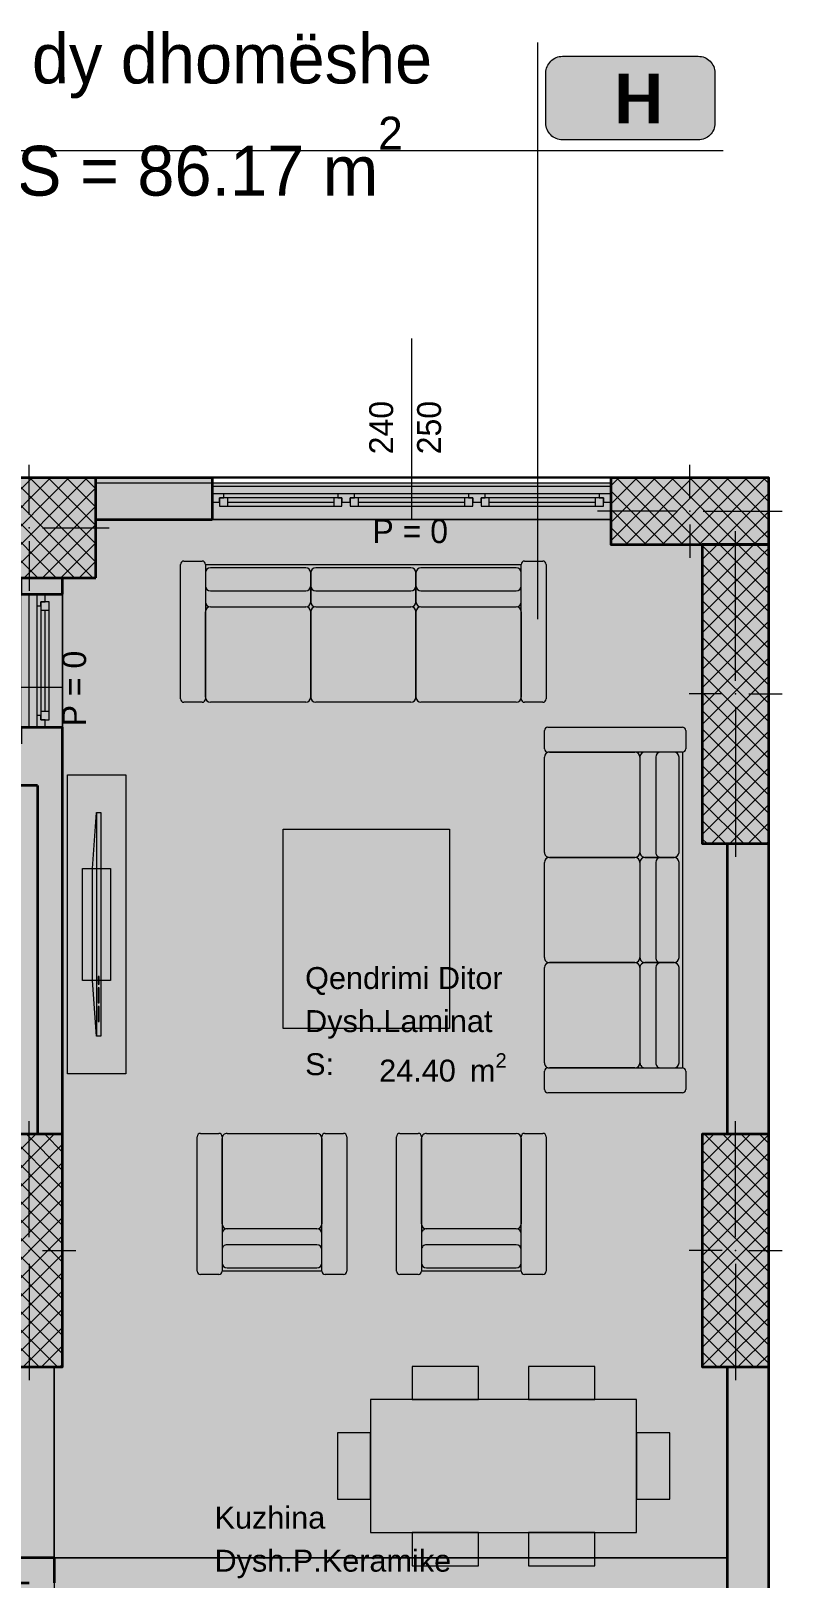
# Model space of a CAD drawing. Header units: millimetres. Extents: x 172821 to 253959, y -36092 to 17885.
# Drawn here: x 227621 to 232141, y 1163 to 10474 of the extents above; entities that cross this region are included whole.
import ezdxf
from ezdxf.enums import TextEntityAlignment as Align

# ---------------------------------------------------------------- set-up
doc = ezdxf.new("R2010")
doc.units = ezdxf.units.MM
doc.header["$MEASUREMENT"] = 0
doc.linetypes.add('Dashed', pattern=[254, 127, -127])
doc.linetypes.add('Wipeout_Contour', pattern=[1000, 0, -1000])
for name, color, linetype, lineweight, true_color in [('2D Drafting - General_Pen_No__61', 7, 'Continuous', 20, 0x6a6a6a), ('A - Fill zone_Pen_No__102', 7, 'Continuous', 13, 0xcccccc), ('A - Fill zone_Pen_No__109', 7, 'Continuous', 13, 0xb4e4dc), ('A - Mobilimi_Pen_No__102', 7, 'Continuous', 13, 0xcccccc), ('A - Muret_Pen_No__166', 7, 'Continuous', 13, 0x97cbff), ('A - Muret_Pen_No__82', 7, 'Continuous', 20, 0xaaaaaa), ('ARCHICAD Door Markers_Pen_No__112', 7, 'Continuous', 13, 0xd5aaaa), ('ARCHICAD Window Markers_Pen_No__111', 7, 'Continuous', 13, 0xccccff), ('ARCHICAD Windows_Pen_No__102', 7, 'Continuous', 13, 0xcccccc), ('Model Unit - Zone_Pen_No__102', 7, 'Continuous', 13, 0xcccccc)]:
    doc.layers.add(name, color=color, linetype=linetype, lineweight=lineweight, true_color=true_color)
for name, color, linetype, lineweight in [('A - Fill zone_Pen_No__101', 252, 'Continuous', 13), ('A - Fill zone_Pen_No__2', 8, 'Continuous', 15), ('A - Mobilimi_Pen_No__121', 255, 'Continuous', 0), ('A - Mobilimi_Pen_No__18', 9, 'Continuous', 15), ('A - Muret_Pen_No__22', 8, 'Continuous', 35), ('A - Pllaka meskatit_Pen_No__1', 7, 'Continuous', 13), ('A - Pllaka meskatit_Pen_No__22', 8, 'Continuous', 35), ('A - Shtyllat_Pen_No__101', 252, 'Continuous', 13), ('A - Shtyllat_Pen_No__22', 8, 'Continuous', 35), ('Annotation - Text_Pen_No__10', 134, 'Continuous', 18), ('ARCHICAD Doors_Pen_No__42', 8, 'Continuous', 25), ('ARCHICAD Windows_Pen_No__101', 252, 'Continuous', 13), ('ARCHICAD Windows_Pen_No__22', 8, 'Continuous', 35), ('ARCHICAD Zone Stamps_Pen_No__101', 252, 'Continuous', 13)]:
    doc.layers.add(name, color=color, linetype=linetype, lineweight=lineweight)
for name, color, linetype in [('A - Muret', 7, 'Continuous'), ('A - Pllaka meskatit', 7, 'Continuous'), ('A - Shtyllat', 7, 'Continuous'), ('ARCHICAD Window Markers', 7, 'Continuous'), ('ARCHICAD Windows', 7, 'Continuous'), ('Model Unit - Zone', 7, 'Continuous')]:
    doc.layers.add(name, color=color, linetype=linetype)
doc.styles.add('GENERATED_STYLE_1', font='GOTHIC.TTF')
doc.styles.add('GENERATED_STYLE_2', font='arial.ttf')
doc.styles.add('GENERATED_STYLE_5', font='calibri.ttf')
pattern_1 = [(45, (0, 0), (-55.154327, 55.154327), []), (135, (0, 0), (55.154327, 55.154327), [])]

# ---------------------------------------------------------------- blocks, each defined once
blk = doc.blocks.new('Slab_1', base_point=(232061.1, 7783.8))
at = {"layer": 'A - Pllaka meskatit_Pen_No__1', "color": 7, "linetype": 'Continuous', "lineweight": 13, "flags": 128}
blk.add_lwpolyline([(232061.1, 7783.8), (190161.1, 7783.8), (190161.1, -3216.2), (191111.1, -3216.2), (191111.1, -7116.2), (191511.1, -7116.2), (191511.1, -8316.2), (195311.1, -8316.2), (195311.1, -7116.2), (200461.1, -7116.2), (200461.1, -10116.2), (218411.1, -10116.2), (218411.1, -8866.2), (232061.1, -8866.2)], close=True, dxfattribs=at)
blk = doc.blocks.new('Kuzhina_Dysh.P.Keramike_62', base_point=(229218.1, 1095.7))
at = {"layer": 'ARCHICAD Zone Stamps_Pen_No__101', "color": 252, "lineweight": 13, "insert": (229500.7, 1074.2), "char_height": 132, "attachment_point": 1, "style": 'GENERATED_STYLE_2'}
blk.add_mtext('\\A1;{\\pql;\\pt0,6060;\\fArial|b0|i0|c0|p34;4.05\\fArial|b0|i0|c0|p34;\\A1{\\H.66x;\\S^  ;}\\fArial|b0|i0|c0|p34; m\\fArial|b0|i0|c0|p34;\\A1{\\H.66x;\\S2^  ;}}', dxfattribs=at)
at = {"layer": 'ARCHICAD Zone Stamps_Pen_No__101', "color": 252, "lineweight": 13, "style": 'GENERATED_STYLE_2'}
for tag, p in [('ROOM_NAME', (228725.7, 1592.8)), ('DUMMY_849', (230119.6, 1623)), ('ROOM_NUMBER', (228725.7, 1333.5)), ('DUMMY_850', (230119.6, 1363.7)), ('measuredAreaCode', (228725.7, 1074.2))]:
    blk.add_attdef(tag, text='', height=132, dxfattribs=at).set_placement(p, align=Align.TOP_LEFT)
blk = doc.blocks.new('Qendrimi Ditor_Dysh.Laminat _63', base_point=(229853.2, 4693.5))
at = {"layer": 'ARCHICAD Zone Stamps_Pen_No__101', "color": 252, "lineweight": 13, "insert": (229716.5, 4321.7), "char_height": 132, "attachment_point": 1, "style": 'GENERATED_STYLE_2'}
blk.add_mtext('\\A1;{\\pql;\\pt0,6060;\\fArial|b0|i0|c0|p34;24.40\\fArial|b0|i0|c0|p34;\\A1{\\H.66x;\\S^  ;}\\fArial|b0|i0|c0|p34; m\\fArial|b0|i0|c0|p34;\\A1{\\H.66x;\\S2^  ;}}', dxfattribs=at)
at = {"layer": 'ARCHICAD Zone Stamps_Pen_No__101', "color": 252, "lineweight": 13, "style": 'GENERATED_STYLE_2'}
for tag, p in [('ROOM_NAME', (229270.9, 4840.3)), ('DUMMY_849', (230435.5, 4870.4)), ('ROOM_NUMBER', (229270.9, 4581)), ('DUMMY_850', (230435.5, 4611.2)), ('measuredAreaCode', (229270.9, 4321.7))]:
    blk.add_attdef(tag, text='', height=132, dxfattribs=at).set_placement(p, align=Align.TOP_LEFT)
blk = doc.blocks.new('Slab_5', base_point=(232061.1, 7783.8))
at = {"layer": 'A - Pllaka meskatit_Pen_No__22', "color": 8, "linetype": 'Continuous', "lineweight": 35, "flags": 128}
blk.add_lwpolyline([(232061.1, 7783.8), (190161.1, 7783.8), (190161.1, -3216.2), (191111.1, -3216.2), (191111.1, -7116.2), (191511.1, -7116.2), (191511.1, -8316.2), (195311.1, -8316.2), (195311.1, -7116.2), (200461.1, -7116.2), (200461.1, -10116.2), (218411.1, -10116.2), (218411.1, -8866.2), (232061.1, -8866.2)], close=True, dxfattribs=at)
blk = doc.blocks.new('Wall_3', base_point=(232061.1, 7783.8))
at = {"color": 254, "linetype": 'Wipeout_Contour', "lineweight": 0, "ltscale": 918769.959253}
blk.add_wipeout([(228011.1, 7783.8), (228011.1, 7753.8), (231111.1, 7753.8), (231111.1, 7783.8)], dxfattribs=at).dxf.layer = 'A - Muret'
at = {"layer": 'A - Muret_Pen_No__166', "color": 151, "linetype": 'Continuous', "lineweight": 13, "true_color": 0x97cbff, "flags": 128}
for points in [[(231111.1, 7783.8), (228011.1, 7783.8)], [(228011.1, 7753.8), (231111.1, 7753.8)]]:
    blk.add_lwpolyline(points, dxfattribs=at)
blk = doc.blocks.new('Wall_6', base_point=(232061.1, 7783.8))
at = {"layer": 'A - Muret_Pen_No__82', "linetype": 'Continuous', "lineweight": 0, "true_color": 0xd4d4d4}
for points in [[(231811.1, 5583.8), (231811.1, 3833.8), (232061.1, 3833.8), (232061.1, 5583.8)], [(231811.1, -2816.2), (232061.1, -2816.2), (232061.1, 2433.8), (231811.1, 2433.8)]]:
    blk.add_hatch(color=254, dxfattribs=at).paths.add_polyline_path(points)
at = {"layer": 'A - Muret_Pen_No__22', "color": 8, "linetype": 'Continuous', "lineweight": 35, "flags": 128}
for points in [[(231811.1, 5583.8), (231811.1, 3833.8)], [(232061.1, 3833.8), (232061.1, 5583.8)], [(231811.1, 2433.8), (231811.1, 283.8)], [(232061.1, -2816.2), (232061.1, 2433.8)]]:
    blk.add_lwpolyline(points, dxfattribs=at)
blk = doc.blocks.new('Window 25')
at = {"layer": 'ARCHICAD Windows_Pen_No__101', "color": 252, "linetype": 'Continuous', "lineweight": 13}
for p, q in [((-400, 105), (400, 105)), ((-400, 0), (-355, 0)), ((-355, 25), (-305, 25)), ((-355, -25), (-355, 25)), ((-355, 0), (-355, -25)), ((-305, 25), (-305, -25)), ((-305, 25), (305, 25)), ((-305, 0), (305, 0)), ((305, -25), (305, 25)), ((305, 25), (355, 25)), ((355, 25), (355, -25)), ((355, -25), (355, 0)), ((355, 0), (400, 0)), ((-330, -50), (-400, -50)), ((-355, -25), (-330, -25)), ((-305, -25), (-355, -25)), ((-330, -25), (-330, -50)), ((305, -25), (-305, -25)), ((355, -25), (305, -25)), ((330, -50), (330, -25)), ((330, -25), (355, -25)), ((400, -50), (330, -50)), ((-400, -145), (400, -145))]:
    blk.add_line(p, q, dxfattribs=at)
at = {"layer": 'ARCHICAD Windows_Pen_No__102', "color": 254, "linetype": 'Continuous', "lineweight": 13, "true_color": 0xcccccc}
for p, q in [((400, 105), (-400, 105)), ((-400, 105), (-400, -95)), ((400, -95), (400, 105)), ((-305, 25), (305, 25)), ((330, -50), (-330, -50)), ((-400, -95), (400, -95))]:
    blk.add_line(p, q, dxfattribs=at)
at = {"layer": 'ARCHICAD Windows_Pen_No__22', "color": 8, "linetype": 'Continuous', "lineweight": 35}
for p, q in [((-400, 0), (-400, 105)), ((400, 0), (400, 105)), ((-400, -50), (-400, 0)), ((-400, -50), (-400, 0)), ((400, -50), (400, 0)), ((400, -50), (400, 0)), ((-400, -145), (-400, -50)), ((400, -145), (400, -50))]:
    blk.add_line(p, q, dxfattribs=at)
blk = doc.blocks.new('W Marker 25')
at = {"layer": 'ARCHICAD Window Markers_Pen_No__111', "color": 254, "linetype": 'Continuous', "lineweight": 13, "true_color": 0xccccff}
blk.add_line((159.6, -1090), (159.6, 0), dxfattribs=at)
at = {"layer": 'ARCHICAD Window Markers_Pen_No__111', "color": 254, "lineweight": 13, "true_color": 0xccccff, "char_height": 144, "attachment_point": 7, "style": 'GENERATED_STYLE_1'}
for s, insert, rotation in [('\\A1;{\\pql;\\pt0;\\fCentury Gothic|b0|i0|c0|p34;P = 0\\fCentury Gothic|b0|i0|c0|p34;\\A1{\\H.66x;\\S^  ;}\\fCentury Gothic|b0|i0|c0|p34;\\fCentury Gothic|b0|i0|c0|p34;}', (394.8, 183.7), 180), ('\\A1;{\\pql;\\pt0;\\fCentury Gothic|b0|i0|c0|p34;250\\fCentury Gothic|b0|i0|c0|p34;\\A1{\\H.66x;\\S^  ;}\\fCentury Gothic|b0|i0|c0|p34;\\fCentury Gothic|b0|i0|c0|p34;}', (379.3, -730), 90), ('\\A1;{\\pql;\\pt0;\\fCentury Gothic|b0|i0|c0|p34;80\\fCentury Gothic|b0|i0|c0|p34;\\A1{\\H.66x;\\S^  ;}\\fCentury Gothic|b0|i0|c0|p34;\\fCentury Gothic|b0|i0|c0|p34;}', (91.3, -730), 90)]:
    blk.add_mtext(s, dxfattribs=dict(at, insert=insert, rotation=rotation))
blk = doc.blocks.new('Wall_7', base_point=(227811.1, 7783.8))
at = {"layer": 'A - Muret_Pen_No__82', "linetype": 'Continuous', "lineweight": 0, "true_color": 0xd4d4d4}
for points in [[(227811.1, 7183.8), (227561.1, 7183.8), (227561.1, 7083.8), (227811.1, 7083.8)], [(227561.1, 6183.8), (227811.1, 6183.8), (227811.1, 6283.8), (227561.1, 6283.8)], [(227561.1, 5933.8), (227811.1, 5933.8), (227561.1, 6183.8)], [(227811.1, 6183.8), (227561.1, 6183.8), (227811.1, 5933.8)]]:
    blk.add_hatch(color=254, dxfattribs=at).paths.add_polyline_path(points)
at = {"layer": 'A - Muret_Pen_No__22', "color": 8, "linetype": 'Continuous', "lineweight": 35}
for p, q in [((227561.1, 7083.8), (227656.1, 7083.8)), ((227656.1, 7083.8), (227706.1, 7083.8)), ((227706.1, 7083.8), (227811.1, 7083.8)), ((227561.1, 6283.8), (227656.1, 6283.8)), ((227656.1, 6283.8), (227706.1, 6283.8)), ((227706.1, 6283.8), (227811.1, 6283.8))]:
    blk.add_line(p, q, dxfattribs=at)
at = {"layer": 'A - Muret_Pen_No__22', "color": 8, "linetype": 'Continuous', "lineweight": 35, "flags": 128}
for points in [[(227561.1, 7183.8), (227561.1, 7083.8)], [(227811.1, 7083.8), (227811.1, 7183.8)], [(227561.1, 6283.8), (227561.1, 6183.8)], [(227811.1, 5933.8), (227811.1, 6283.8)], [(227661.1, 5933.8), (227561.1, 5933.8)]]:
    blk.add_lwpolyline(points, dxfattribs=at)
at = {"layer": 'ARCHICAD Window Markers', "color": 254, "lineweight": 13, "true_color": 0xccccff, "rotation": 270}
blk.add_blockref('W Marker 25', (227811.1, 6683.8), dxfattribs=at)
at = {"layer": 'ARCHICAD Windows', "color": 21, "linetype": 'Continuous', "lineweight": 18, "true_color": 0xff9955, "xscale": -1, "zscale": 1000, "rotation": 270}
blk.add_blockref('Window 25', (227706.1, 6683.8), dxfattribs=at)
blk = doc.blocks.new('Triple Window 25')
at = {"layer": 'ARCHICAD Windows_Pen_No__101', "color": 252, "linetype": 'Continuous', "lineweight": 13}
for p, q in [((-1200, 105), (1200, 105)), ((-1200, 0), (-1155, 0)), ((-1155, 25), (-1105, 25)), ((-1155, -25), (-1155, 25)), ((-1155, 0), (-1155, -25)), ((-1105, 25), (-1105, -25)), ((-1105, 25), (-468.3, 25)), ((-1105, 0), (-468.3, 0)), ((-468.3, -25), (-468.3, 25)), ((-468.3, 25), (-418.3, 25)), ((-418.3, 25), (-418.3, -25)), ((-418.3, -25), (-418.3, 0)), ((-418.3, 0), (-393.3, 0)), ((-393.3, 0), (-368.3, 0)), ((-368.3, 25), (-318.3, 25)), ((-368.3, -25), (-368.3, 25)), ((-368.3, 0), (-368.3, -25)), ((-318.3, 25), (-318.3, -25)), ((-318.3, 25), (318.3, 25)), ((-318.3, 0), (318.3, 0)), ((318.3, -25), (318.3, 25)), ((318.3, 25), (368.3, 25)), ((368.3, 25), (368.3, -25)), ((368.3, -25), (368.3, 0)), ((368.3, 0), (393.3, 0)), ((393.3, 0), (418.3, 0)), ((418.3, 25), (468.3, 25)), ((418.3, -25), (418.3, 25)), ((418.3, 0), (418.3, -25)), ((468.3, 25), (468.3, -25)), ((468.3, 25), (1105, 25)), ((468.3, 0), (1105, 0)), ((1105, -25), (1105, 25)), ((1105, 25), (1155, 25)), ((1155, 25), (1155, -25)), ((1155, -25), (1155, 0)), ((1155, 0), (1200, 0)), ((-1130, -50), (-1200, -50)), ((-1155, -25), (-1130, -25)), ((-1105, -25), (-1155, -25)), ((-1130, -25), (-1130, -50)), ((-468.3, -25), (-1105, -25)), ((-418.3, -25), (-468.3, -25)), ((-443.3, -50), (-443.3, -25)), ((-443.3, -25), (-418.3, -25)), ((-393.3, -50), (-443.3, -50)), ((-343.3, -50), (-393.3, -50)), ((-368.3, -25), (-343.3, -25)), ((-318.3, -25), (-368.3, -25)), ((-343.3, -25), (-343.3, -50)), ((318.3, -25), (-318.3, -25)), ((368.3, -25), (318.3, -25)), ((343.3, -50), (343.3, -25)), ((343.3, -25), (368.3, -25)), ((393.3, -50), (343.3, -50)), ((443.3, -50), (393.3, -50)), ((418.3, -25), (443.3, -25)), ((468.3, -25), (418.3, -25)), ((443.3, -25), (443.3, -50)), ((1105, -25), (468.3, -25)), ((1155, -25), (1105, -25)), ((1130, -50), (1130, -25)), ((1130, -25), (1155, -25)), ((1200, -50), (1130, -50)), ((-1200, -145), (1200, -145))]:
    blk.add_line(p, q, dxfattribs=at)
at = {"layer": 'ARCHICAD Windows_Pen_No__102', "color": 254, "linetype": 'Continuous', "lineweight": 13, "true_color": 0xcccccc}
for p, q in [((1200, 105), (-1200, 105)), ((-1200, 105), (-1200, -95)), ((1200, -95), (1200, 105)), ((-1105, 25), (-468.3, 25)), ((-318.3, 25), (318.3, 25)), ((468.3, 25), (1105, 25)), ((-443.3, -50), (-1130, -50)), ((343.3, -50), (-343.3, -50)), ((1130, -50), (443.3, -50)), ((-1200, -95), (1200, -95))]:
    blk.add_line(p, q, dxfattribs=at)
at = {"layer": 'ARCHICAD Windows_Pen_No__22', "color": 8, "linetype": 'Continuous', "lineweight": 35}
for p, q in [((-1200, 0), (-1200, 105)), ((1200, 0), (1200, 105)), ((-1200, -50), (-1200, 0)), ((-1200, -50), (-1200, 0)), ((1200, -50), (1200, 0)), ((1200, -50), (1200, 0)), ((-1200, -145), (-1200, -50)), ((1200, -145), (1200, -50))]:
    blk.add_line(p, q, dxfattribs=at)
blk = doc.blocks.new('W Marker 25_8')
at = {"layer": 'ARCHICAD Window Markers_Pen_No__111', "color": 254, "linetype": 'Continuous', "lineweight": 13, "true_color": 0xccccff}
blk.add_line((0, -1090), (0, 0), dxfattribs=at)
at = {"layer": 'ARCHICAD Window Markers_Pen_No__111', "color": 254, "lineweight": 13, "true_color": 0xccccff, "char_height": 144, "attachment_point": 7, "style": 'GENERATED_STYLE_1'}
for s, insert, rotation in [('\\A1;{\\pql;\\pt0;\\fCentury Gothic|b0|i0|c0|p34;P = 0\\fCentury Gothic|b0|i0|c0|p34;\\A1{\\H.66x;\\S^  ;}\\fCentury Gothic|b0|i0|c0|p34;\\fCentury Gothic|b0|i0|c0|p34;}', (235.1, 183.7), 180), ('\\A1;{\\pql;\\pt0;\\fCentury Gothic|b0|i0|c0|p34;250\\fCentury Gothic|b0|i0|c0|p34;\\A1{\\H.66x;\\S^  ;}\\fCentury Gothic|b0|i0|c0|p34;\\fCentury Gothic|b0|i0|c0|p34;}', (-219.7, -392.5), 270), ('\\A1;{\\pql;\\pt0;\\fCentury Gothic|b0|i0|c0|p34;240\\fCentury Gothic|b0|i0|c0|p34;\\A1{\\H.66x;\\S^  ;}\\fCentury Gothic|b0|i0|c0|p34;\\fCentury Gothic|b0|i0|c0|p34;}', (68.3, -392.5), 270)]:
    blk.add_mtext(s, dxfattribs=dict(at, insert=insert, rotation=rotation))
blk = doc.blocks.new('Wall_17', base_point=(232061.1, 7783.8))
at = {"layer": 'A - Muret_Pen_No__82', "linetype": 'Continuous', "lineweight": 0, "true_color": 0xd4d4d4}
blk.add_hatch(color=254, dxfattribs=at).paths.add_polyline_path([(228011.1, 7783.8), (228011.1, 7533.8), (228711.1, 7533.8), (228711.1, 7783.8)])
at = {"layer": 'A - Muret_Pen_No__22', "color": 8, "linetype": 'Continuous', "lineweight": 35}
for p, q in [((228711.1, 7783.8), (228711.1, 7688.8)), ((231111.1, 7783.8), (231111.1, 7688.8)), ((228711.1, 7688.8), (228711.1, 7638.8)), ((228711.1, 7638.8), (228711.1, 7533.8)), ((231111.1, 7688.8), (231111.1, 7638.8)), ((231111.1, 7638.8), (231111.1, 7533.8))]:
    blk.add_line(p, q, dxfattribs=at)
at = {"layer": 'A - Muret_Pen_No__22', "color": 8, "linetype": 'Continuous', "lineweight": 35, "flags": 128}
for points in [[(228711.1, 7783.8), (228011.1, 7783.8)], [(228011.1, 7533.8), (228711.1, 7533.8)]]:
    blk.add_lwpolyline(points, dxfattribs=at)
at = {"layer": 'ARCHICAD Window Markers', "color": 254, "lineweight": 13, "true_color": 0xccccff, "rotation": 180}
blk.add_blockref('W Marker 25_8', (229911.1, 7533.8), dxfattribs=at)
at = {"layer": 'ARCHICAD Windows', "color": 252, "linetype": 'Continuous', "lineweight": 13, "xscale": -1, "zscale": 1000, "rotation": 180}
blk.add_blockref('Triple Window 25', (229911.1, 7638.8), dxfattribs=at)
blk = doc.blocks.new('Door 25_2')
at = {"layer": 'ARCHICAD Doors_Pen_No__42', "color": 8, "linetype": 'Continuous', "lineweight": 25}
for p, q in [((-292.3, 337.4), (-272.3, 372)), ((352, -34.6), (-292.3, 337.4)), ((-272.3, 372), (372, 0)), ((-387, 54), (-437, 54)), ((-437, 54), (-437, 35)), ((-437, 35), (-387, 35)), ((-400, 35), (-437, 35)), ((-400, 35), (-437, 35)), ((-375, 35), (-400, 35)), ((-400, 35), (-400, 0)), ((-400, 0), (-400, 35)), ((-400, 0), (-400, 35)), ((-400, 0), (-375, 0)), ((-372, 0), (-400, 0)), ((-400, 0), (-400, -115)), ((-400, -115), (-400, 0)), ((-400, -115), (-400, 0)), ((-387, 35), (-387, 54)), ((-375, 0), (-375, 35)), ((-372, -40), (-372, 0)), ((372, 0), (352, -34.6)), ((400, 0), (372, 0)), ((372, 0), (372, -40)), ((400, 35), (375, 35)), ((375, 35), (375, 0)), ((375, 0), (400, 0)), ((437, 54), (387, 54)), ((387, 54), (387, 35)), ((387, 35), (437, 35)), ((400, 0), (400, 35)), ((400, 0), (400, 35)), ((400, 0), (400, 35)), ((400, 35), (437, 35)), ((400, 35), (437, 35)), ((400, -115), (400, 0)), ((400, -115), (400, 0)), ((400, -115), (400, 0)), ((437, 35), (437, 54)), ((-360, -40), (-372, -40)), ((-360, -115), (-360, -40)), ((372, -40), (360, -40)), ((360, -40), (360, -115)), ((-387, -115), (-437, -115)), ((-437, -115), (-437, -134)), ((-400, -115), (-437, -115)), ((-400, -115), (-437, -115)), ((-437, -134), (-387, -134)), ((-400, -115), (-360, -115)), ((-387, -134), (-387, -115)), ((360, -115), (400, -115)), ((437, -115), (387, -115)), ((387, -115), (387, -134)), ((387, -134), (437, -134)), ((400, -115), (437, -115)), ((400, -115), (437, -115)), ((437, -134), (437, -115))]:
    blk.add_line(p, q, dxfattribs=at)
blk.add_arc((372, 0), 744, 150, 180, dxfattribs=at)
blk = doc.blocks.new('D Marker 22')
at = {"layer": 'ARCHICAD Door Markers_Pen_No__112', "color": 9, "lineweight": 13, "true_color": 0xd5aaaa, "style": 'GENERATED_STYLE_2'}
for tag, p in [('AC_MarkerText_3', (-165.9, -155.7)), ('AC_MarkerText_2', (14.1, -224))]:
    blk.add_attdef(tag, text='', height=90, rotation=270, dxfattribs=at).set_placement(p, align=Align.BOTTOM_LEFT)
blk = doc.blocks.new('Wall_21', base_point=(227611.1, 1283.8))
at = {"layer": 'A - Muret_Pen_No__82', "linetype": 'Continuous', "lineweight": 0, "true_color": 0xd4d4d4}
for points in [[(222821.1, 1283.8), (222821.1, 1133.8), (225231.1, 1133.8), (225231.1, 1283.8)], [(226031.1, 1283.8), (226031.1, 1133.8), (226711.1, 1133.8), (226711.1, 1283.8)], [(227611.1, 1283.8), (227511.1, 1283.8), (227511.1, 1133.8), (227611.1, 1133.8)], [(227611.1, 1133.8), (227761.1, 1133.8), (227761.1, 1283.8)], [(227611.1, 1283.8), (227611.1, 1133.8), (227761.1, 1283.8)]]:
    blk.add_hatch(color=254, dxfattribs=at).paths.add_polyline_path(points)
at = {"layer": 'A - Muret_Pen_No__22', "color": 8, "linetype": 'Continuous', "lineweight": 35}
for p, q in [((225231.1, 1283.8), (225194.1, 1283.8)), ((225231.1, 1283.8), (225231.1, 1168.8)), ((226031.1, 1283.8), (226068.1, 1283.8)), ((226031.1, 1283.8), (226031.1, 1168.8)), ((226711.1, 1283.8), (226674.1, 1283.8)), ((226711.1, 1283.8), (226711.1, 1168.8)), ((227511.1, 1283.8), (227548.1, 1283.8)), ((227511.1, 1283.8), (227511.1, 1168.8)), ((225231.1, 1133.8), (225194.1, 1133.8)), ((225231.1, 1168.8), (225231.1, 1133.8)), ((226031.1, 1168.8), (226031.1, 1133.8)), ((226031.1, 1133.8), (226068.1, 1133.8)), ((226711.1, 1133.8), (226674.1, 1133.8)), ((226711.1, 1168.8), (226711.1, 1133.8)), ((227511.1, 1168.8), (227511.1, 1133.8)), ((227511.1, 1133.8), (227548.1, 1133.8))]:
    blk.add_line(p, q, dxfattribs=at)
at = {"layer": 'A - Muret_Pen_No__22', "color": 8, "linetype": 'Continuous', "lineweight": 35, "flags": 128}
for points in [[(225231.1, 1283.8), (222821.1, 1283.8)], [(222821.1, 1133.8), (222821.1, 1283.8)], [(226711.1, 1283.8), (226031.1, 1283.8)], [(227761.1, 1283.8), (227511.1, 1283.8)], [(227761.1, 1283.8), (227761.1, 1133.8)], [(222821.1, 1133.8), (223211.1, 1133.8)], [(223361.1, 1133.8), (225231.1, 1133.8)], [(226031.1, 1133.8), (226111.1, 1133.8)], [(226261.1, 1133.8), (226711.1, 1133.8)], [(227511.1, 1133.8), (227611.1, 1133.8)]]:
    blk.add_lwpolyline(points, dxfattribs=at)
at = {"layer": 'ARCHICAD Door Markers_Pen_No__112', "color": 9, "lineweight": 13, "true_color": 0xd5aaaa}
ref = blk.add_blockref('D Marker 22', (225631.1, 1133.8), dxfattribs=dict(at, rotation=180))
ref.add_attrib('AC_MarkerText_2', '80', dxfattribs={"color": 9, "lineweight": 13, "true_color": 0xd5aaaa, "height": 90, "rotation": 90, "style": 'GENERATED_STYLE_2'}).set_placement((225616.9, 1117.3), align=Align.BOTTOM_LEFT)
ref.add_attrib('AC_MarkerText_3', '210', dxfattribs={"color": 9, "lineweight": 13, "true_color": 0xd5aaaa, "height": 90, "rotation": 90, "style": 'GENERATED_STYLE_2'}).set_placement((225796.9, 1117.3), align=Align.BOTTOM_LEFT)
ref = blk.add_blockref('D Marker 22', (227111.1, 1133.8), dxfattribs=dict(at, rotation=180))
ref.add_attrib('AC_MarkerText_2', '80', dxfattribs={"color": 9, "lineweight": 13, "true_color": 0xd5aaaa, "height": 90, "rotation": 90, "style": 'GENERATED_STYLE_2'}).set_placement((227096.9, 1117.3), align=Align.BOTTOM_LEFT)
ref.add_attrib('AC_MarkerText_3', '210', dxfattribs={"color": 9, "lineweight": 13, "true_color": 0xd5aaaa, "height": 90, "rotation": 90, "style": 'GENERATED_STYLE_2'}).set_placement((227276.9, 1117.3), align=Align.BOTTOM_LEFT)
at = {"layer": 'ARCHICAD Doors_Pen_No__42', "color": 8, "linetype": 'Continuous', "lineweight": 25, "xscale": -1, "zscale": 1000, "rotation": 180}
for p in [(225631.1, 1168.8), (227111.1, 1168.8)]:
    blk.add_blockref('Door 25_2', p, dxfattribs=at)
blk = doc.blocks.new('Wall_84', base_point=(227811.1, 6183.8))
at = {"layer": 'A - Muret_Pen_No__82', "linetype": 'Continuous', "lineweight": 0, "true_color": 0xd4d4d4}
blk.add_hatch(color=254, dxfattribs=at).paths.add_polyline_path([(227661.1, 3833.8), (227811.1, 3833.8), (227811.1, 5933.8), (227661.1, 5933.8)])
at = {"layer": 'A - Muret_Pen_No__22', "color": 8, "linetype": 'Continuous', "lineweight": 35, "flags": 128}
for points in [[(227661.1, 5933.8), (227661.1, 3833.8)], [(227811.1, 3833.8), (227811.1, 5933.8)]]:
    blk.add_lwpolyline(points, dxfattribs=at)
blk = doc.blocks.new('Column_1', base_point=(227611.1, 7483.8))
at = {"layer": 'A - Shtyllat_Pen_No__101', "linetype": 'Continuous', "lineweight": 13}
h = blk.add_hatch(dxfattribs=at)
h.set_pattern_fill('Concrete_Block', color=252, style=0, pattern_type=2)
h.set_pattern_definition(pattern_1)
h.paths.add_polyline_path([(228011.1, 7183.8), (228011.1, 7783.8), (227211.1, 7783.8), (227211.1, 7183.8)])
at = {"layer": 'A - Shtyllat_Pen_No__101', "color": 252, "linetype": 'Continuous', "lineweight": 13}
for p, q in [((227611.1, 7563.8), (227611.1, 7863.8)), ((227531.1, 7483.8), (227131.1, 7483.8)), ((227691.1, 7483.8), (228091.1, 7483.8)), ((227611.1, 7403.8), (227611.1, 7103.8))]:
    blk.add_line(p, q, dxfattribs=at)
blk.add_point((227611.1, 7483.8), dxfattribs=at)
at = {"layer": 'A - Shtyllat_Pen_No__22', "color": 8, "linetype": 'Continuous', "lineweight": 35, "flags": 128}
blk.add_lwpolyline([(228011.1, 7183.8), (228011.1, 7783.8), (227211.1, 7783.8), (227211.1, 7183.8)], close=True, dxfattribs=at)
blk = doc.blocks.new('Column_22', base_point=(231861.1, 6483.8))
at = {"layer": 'A - Shtyllat_Pen_No__101', "linetype": 'Continuous', "lineweight": 13}
h = blk.add_hatch(dxfattribs=at)
h.set_pattern_fill('Concrete_Block', color=252, style=0, pattern_type=2)
h.set_pattern_definition(pattern_1)
h.paths.add_polyline_path([(232061.1, 7383.8), (231661.1, 7383.8), (231661.1, 5583.8), (232061.1, 5583.8)])
at = {"layer": 'A - Shtyllat_Pen_No__101', "color": 252, "linetype": 'Continuous', "lineweight": 13}
for p, q in [((231861.1, 6563.8), (231861.1, 7463.8)), ((231781.1, 6483.8), (231581.1, 6483.8)), ((231941.1, 6483.8), (232141.1, 6483.8)), ((231861.1, 6403.8), (231861.1, 5503.8))]:
    blk.add_line(p, q, dxfattribs=at)
blk.add_point((231861.1, 6483.8), dxfattribs=at)
at = {"layer": 'A - Shtyllat_Pen_No__22', "color": 8, "linetype": 'Continuous', "lineweight": 35, "flags": 128}
blk.add_lwpolyline([(232061.1, 7383.8), (231661.1, 7383.8), (231661.1, 5583.8), (232061.1, 5583.8)], close=True, dxfattribs=at)
blk = doc.blocks.new('Column_27', base_point=(231586.1, 7583.8))
at = {"layer": 'A - Shtyllat_Pen_No__101', "linetype": 'Continuous', "lineweight": 13}
h = blk.add_hatch(dxfattribs=at)
h.set_pattern_fill('Concrete_Block', color=252, style=0, pattern_type=2)
h.set_pattern_definition(pattern_1)
h.paths.add_polyline_path([(232061.1, 7383.8), (232061.1, 7783.8), (231111.1, 7783.8), (231111.1, 7383.8)])
at = {"layer": 'A - Shtyllat_Pen_No__101', "color": 252, "linetype": 'Continuous', "lineweight": 13}
for p, q in [((231586.1, 7663.8), (231586.1, 7863.8)), ((231506.1, 7583.8), (231031.1, 7583.8)), ((231666.1, 7583.8), (232141.1, 7583.8)), ((231586.1, 7503.8), (231586.1, 7303.8))]:
    blk.add_line(p, q, dxfattribs=at)
blk.add_point((231586.1, 7583.8), dxfattribs=at)
at = {"layer": 'A - Shtyllat_Pen_No__22', "color": 8, "linetype": 'Continuous', "lineweight": 35, "flags": 128}
blk.add_lwpolyline([(232061.1, 7383.8), (232061.1, 7783.8), (231111.1, 7783.8), (231111.1, 7383.8)], close=True, dxfattribs=at)
blk = doc.blocks.new('Column_29', base_point=(231861.1, 3133.8))
at = {"layer": 'A - Shtyllat_Pen_No__101', "linetype": 'Continuous', "lineweight": 13}
h = blk.add_hatch(dxfattribs=at)
h.set_pattern_fill('Concrete_Block', color=252, style=0, pattern_type=2)
h.set_pattern_definition(pattern_1)
h.paths.add_polyline_path([(232061.1, 3833.8), (231661.1, 3833.8), (231661.1, 2433.8), (232061.1, 2433.8)])
at = {"layer": 'A - Shtyllat_Pen_No__101', "color": 252, "linetype": 'Continuous', "lineweight": 13}
for p, q in [((231861.1, 3213.8), (231861.1, 3913.8)), ((231781.1, 3133.8), (231581.1, 3133.8)), ((231941.1, 3133.8), (232141.1, 3133.8)), ((231861.1, 3053.8), (231861.1, 2353.8))]:
    blk.add_line(p, q, dxfattribs=at)
blk.add_point((231861.1, 3133.8), dxfattribs=at)
at = {"layer": 'A - Shtyllat_Pen_No__22', "color": 8, "linetype": 'Continuous', "lineweight": 35, "flags": 128}
blk.add_lwpolyline([(232061.1, 3833.8), (231661.1, 3833.8), (231661.1, 2433.8), (232061.1, 2433.8)], close=True, dxfattribs=at)
blk = doc.blocks.new('Column_35', base_point=(227611.1, 3133.8))
at = {"layer": 'A - Shtyllat_Pen_No__101', "linetype": 'Continuous', "lineweight": 13}
h = blk.add_hatch(dxfattribs=at)
h.set_pattern_fill('Concrete_Block', color=252, style=0, pattern_type=2)
h.set_pattern_definition(pattern_1)
h.paths.add_polyline_path([(227811.1, 3833.8), (227411.1, 3833.8), (227411.1, 2433.8), (227811.1, 2433.8)])
at = {"layer": 'A - Shtyllat_Pen_No__101', "color": 252, "linetype": 'Continuous', "lineweight": 13}
for p, q in [((227611.1, 3213.8), (227611.1, 3913.8)), ((227531.1, 3133.8), (227331.1, 3133.8)), ((227691.1, 3133.8), (227891.1, 3133.8)), ((227611.1, 3053.8), (227611.1, 2353.8))]:
    blk.add_line(p, q, dxfattribs=at)
blk.add_point((227611.1, 3133.8), dxfattribs=at)
at = {"layer": 'A - Shtyllat_Pen_No__22', "color": 8, "linetype": 'Continuous', "lineweight": 35, "flags": 128}
blk.add_lwpolyline([(227811.1, 3833.8), (227411.1, 3833.8), (227411.1, 2433.8), (227811.1, 2433.8)], close=True, dxfattribs=at)
blk = doc.blocks.new('Sofa 25')
at = {"layer": 'A - Mobilimi_Pen_No__18', "color": 9, "linetype": 'Continuous', "lineweight": 15}
for p, q in [((20, 850), (130, 850)), ((2070, 850), (2180, 850)), ((0, 20), (0, 830)), ((150, 830), (150, 20)), ((150, 830), (2050, 830)), ((150, 780), (150, 604.7)), ((753.3, 810), (180, 810)), ((783.3, 604.7), (783.3, 780)), ((783.3, 780), (783.3, 604.7)), ((1386.7, 810), (813.3, 810)), ((1416.7, 604.7), (1416.7, 780)), ((1416.7, 780), (1416.7, 604.7)), ((2020, 810), (1446.7, 810)), ((2050, 20), (2050, 830)), ((2050, 604.7), (2050, 780)), ((2200, 830), (2200, 20)), ((180, 670), (753.3, 670)), ((813.3, 670), (1386.7, 670)), ((1446.7, 670), (2020, 670)), ((180, 574.7), (753.3, 574.7)), ((180, 574.7), (753.3, 574.7)), ((813.3, 574.7), (1386.7, 574.7)), ((813.3, 574.7), (1386.7, 574.7)), ((1446.7, 574.7), (2020, 574.7)), ((1446.7, 574.7), (2020, 574.7)), ((150, 30), (150, 544.7)), ((783.3, 544.7), (783.3, 30)), ((783.3, 30), (783.3, 544.7)), ((1416.7, 544.7), (1416.7, 30)), ((1416.7, 30), (1416.7, 544.7)), ((2050, 544.7), (2050, 30)), ((130, 0), (20, 0)), ((753.3, 0), (180, 0)), ((1386.7, 0), (813.3, 0)), ((2020, 0), (1446.7, 0)), ((2180, 0), (2070, 0))]:
    blk.add_line(p, q, dxfattribs=at)
for centre, radius, start, end in [((20, 830), 20, 90, 180), ((130, 830), 20, 0, 90), ((2070, 830), 20, 90, 180), ((2180, 830), 20, 0, 90), ((180, 780), 30, 90, 180), ((753.3, 780), 30, 0, 90), ((813.3, 780), 30, 90, 180), ((1386.7, 780), 30, 0, 90), ((1446.7, 780), 30, 90, 180), ((2020, 780), 30, 0, 90), ((180, 700), 30, 180, 270), ((753.3, 700), 30, 270, 0), ((813.3, 700), 30, 180, 270), ((1386.7, 700), 30, 270, 0), ((1446.7, 700), 30, 180, 270), ((2020, 700), 30, 270, 0), ((180, 604.7), 30, 180, 270), ((180, 544.7), 30, 90, 180), ((753.3, 604.7), 30, 270, 0), ((753.3, 544.7), 30, 0, 90), ((813.3, 604.7), 30, 180, 270), ((813.3, 544.7), 30, 90, 180), ((1386.7, 604.7), 30, 270, 0), ((1386.7, 544.7), 30, 0, 90), ((1446.7, 604.7), 30, 180, 270), ((1446.7, 544.7), 30, 90, 180), ((2020, 604.7), 30, 270, 0), ((2020, 544.7), 30, 0, 90), ((20, 20), 20, 180, 270), ((130, 20), 20, 270, 0), ((180, 30), 30, 180, 270), ((753.3, 30), 30, 270, 0), ((813.3, 30), 30, 180, 270), ((1386.7, 30), 30, 270, 0), ((1446.7, 30), 30, 180, 270), ((2020, 30), 30, 270, 0), ((2070, 20), 20, 180, 270), ((2180, 20), 20, 270, 0)]:
    blk.add_arc(centre, radius, start, end, dxfattribs=at)
blk = doc.blocks.new('Sofa 25_2')
at = {"layer": 'A - Mobilimi_Pen_No__18', "color": 9, "linetype": 'Continuous', "lineweight": 15}
for p, q in [((20, 850), (130, 850)), ((770, 850), (880, 850)), ((0, 20), (0, 830)), ((150, 830), (150, 20)), ((150, 830), (750, 830)), ((150, 780), (150, 604.7)), ((720, 810), (180, 810)), ((750, 20), (750, 830)), ((750, 604.7), (750, 780)), ((900, 830), (900, 20)), ((180, 670), (720, 670)), ((180, 574.7), (720, 574.7)), ((180, 574.7), (720, 574.7)), ((150, 30), (150, 544.7)), ((750, 544.7), (750, 30)), ((130, 0), (20, 0)), ((720, 0), (180, 0)), ((880, 0), (770, 0))]:
    blk.add_line(p, q, dxfattribs=at)
for centre, radius, start, end in [((20, 830), 20, 90, 180), ((130, 830), 20, 0, 90), ((770, 830), 20, 90, 180), ((880, 830), 20, 0, 90), ((180, 780), 30, 90, 180), ((720, 780), 30, 0, 90), ((180, 700), 30, 180, 270), ((720, 700), 30, 270, 0), ((180, 604.7), 30, 180, 270), ((180, 544.7), 30, 90, 180), ((720, 604.7), 30, 270, 0), ((720, 544.7), 30, 0, 90), ((20, 20), 20, 180, 270), ((130, 20), 20, 270, 0), ((180, 30), 30, 180, 270), ((720, 30), 30, 270, 0), ((770, 20), 20, 180, 270), ((880, 20), 20, 270, 0)]:
    blk.add_arc(centre, radius, start, end, dxfattribs=at)
blk = doc.blocks.new('Dining Table 01 25_3')
at = {"layer": 'A - Mobilimi_Pen_No__18', "color": 9, "linetype": 'Continuous', "lineweight": 15}
for p, q in [((1800, 350), (0, 350)), ((0, 350), (0, 0)), ((1800, 0), (1800, 350)), ((0, 0), (1800, 0))]:
    blk.add_line(p, q, dxfattribs=at)
at = {"layer": 'A - Mobilimi_Pen_No__18', "color": 9, "linetype": 'Continuous', "lineweight": 15, "flags": 128}
blk.add_lwpolyline([(0, 0), (1800, 0), (1800, 350), (0, 350)], close=True, dxfattribs=at)
blk = doc.blocks.new('Flat Panel TV 25')
at = {"layer": 'A - Mobilimi_Pen_No__18', "color": 9, "linetype": 'Continuous', "lineweight": 15}
for p, q in [((0, 25), (1347.4, 25)), ((988.1, 10), (988.1, 16.2)), ((988.1, 16.2), (1033, 16.2)), ((1033, 10), (988.1, 10)), ((1033, 16.2), (1033, 10)), ((1055.4, 10), (1055.4, 16.2)), ((1055.4, 16.2), (1145.3, 16.2)), ((1145.3, 10), (1055.4, 10)), ((1145.3, 16.2), (1145.3, 10)), ((1167.7, 10), (1167.7, 16.2)), ((1167.7, 16.2), (1257.5, 16.2)), ((1257.5, 10), (1167.7, 10)), ((1257.5, 16.2), (1257.5, 10))]:
    blk.add_line(p, q, dxfattribs=at)
at = {"layer": 'A - Mobilimi_Pen_No__18', "color": 9, "linetype": 'Continuous', "lineweight": 15, "flags": 128}
for points in [[(336.8, -59.2), (1010.5, -59.2), (1010.5, 109.2), (336.8, 109.2)], [(0, 0), (1347.4, 0), (1347.4, 25), (1010.5, 50), (336.8, 50), (0, 25)]]:
    blk.add_lwpolyline(points, close=True, dxfattribs=at)
blk = doc.blocks.new('Dining Table 01 25_4')
at = {"layer": 'A - Mobilimi_Pen_No__18', "color": 9, "linetype": 'Continuous', "lineweight": 15}
for p, q in [((1200, 1000), (0, 1000)), ((0, 1000), (0, 0)), ((1200, 0), (1200, 1000)), ((0, 0), (1200, 0))]:
    blk.add_line(p, q, dxfattribs=at)
at = {"layer": 'A - Mobilimi_Pen_No__18', "color": 9, "linetype": 'Continuous', "lineweight": 15, "flags": 128}
blk.add_lwpolyline([(0, 0), (1200, 0), (1200, 1000), (0, 1000)], close=True, dxfattribs=at)
blk = doc.blocks.new('Dining Table 01 25_5')
at = {"layer": 'A - Mobilimi_Pen_No__18', "color": 9, "linetype": 'Continuous', "lineweight": 15}
for p, q in [((1600, 800), (0, 800)), ((0, 800), (0, 0)), ((1600, 0), (1600, 800)), ((0, 0), (1600, 0))]:
    blk.add_line(p, q, dxfattribs=at)
at = {"layer": 'A - Mobilimi_Pen_No__18', "color": 9, "linetype": 'Continuous', "lineweight": 15, "flags": 128}
blk.add_lwpolyline([(0, 0), (1600, 0), (1600, 800), (0, 800)], close=True, dxfattribs=at)

msp = doc.modelspace()

# ---------------------------------------------------------------- hatches: boundary and pattern name
at = {"layer": 'A - Fill zone_Pen_No__102', "linetype": 'Continuous', "lineweight": 0, "true_color": 0x333333}
msp.add_hatch(color=250, dxfattribs=at).paths.add_polyline_path([(221461.1, 7783.8), (232061.1, 7783.8), (232061.1, 133.8), (227761.1, 133.8), (227761.1, -541.2), (223211.1, -541.2), (223211.1, -1016.2), (221461.1, -1016.2)])
at = {"layer": 'A - Fill zone_Pen_No__109', "linetype": 'Continuous', "lineweight": 0, "true_color": 0xc6eae4}
msp.add_hatch(color=254, dxfattribs=at).paths.add_polyline_path([(231737.2, 9919, -0.414214), (231637.2, 9819), (230820, 9819, -0.414214), (230720, 9919), (230720, 10221.9, -0.414214), (230820, 10321.9), (231637.2, 10321.9, -0.414214), (231737.2, 10221.9)])
at = {"layer": 'A - Mobilimi_Pen_No__121', "linetype": 'Continuous', "lineweight": 0, "true_color": 0xffffff}
for points in [[(230315.1, 2437.2), (229915.1, 2437.2), (229915.1, 2237.2), (230315.1, 2237.2)], [(231015.1, 2437.2), (230615.1, 2437.2), (230615.1, 2237.2), (231015.1, 2237.2)], [(229665.1, 1637.2), (229665.1, 2037.2), (229465.1, 2037.2), (229465.1, 1637.2)], [(231465.1, 1637.2), (231465.1, 2037.2), (231265.1, 2037.2), (231265.1, 1637.2)], [(230315.1, 1437.2), (229915.1, 1437.2), (229915.1, 1237.2), (230315.1, 1237.2)], [(231015.1, 1437.2), (230615.1, 1437.2), (230615.1, 1237.2), (231015.1, 1237.2)]]:
    msp.add_hatch(color=7, dxfattribs=at).paths.add_polyline_path(points)

# ---------------------------------------------------------------- linework, layer by layer
at = {"layer": '2D Drafting - General_Pen_No__61', "color": 251, "linetype": 'Continuous', "lineweight": 20, "true_color": 0x6a6a6a, "flags": 128}
msp.add_lwpolyline([(231787.2, 9752.6), (225602.8, 9752.6)], dxfattribs=at)
at = {"layer": '2D Drafting - General_Pen_No__61', "color": 251, "linetype": 'Dashed', "lineweight": 20, "true_color": 0x6a6a6a, "flags": 128}
msp.add_lwpolyline([(227761.1, 1283.8), (231811.1, 1283.8)], dxfattribs=at)
at = {"layer": 'A - Fill zone_Pen_No__2', "color": 8, "linetype": 'Continuous', "lineweight": 15, "flags": 128}
msp.add_lwpolyline([(231737.2, 9919, -0.414214), (231637.2, 9819), (230820, 9819, -0.414214), (230720, 9919), (230720, 10221.9, -0.414214), (230820, 10321.9), (231637.2, 10321.9, -0.414214), (231737.2, 10221.9)], format="xyb", close=True, dxfattribs=at)
msp.add_lwpolyline([(221461.1, 7783.8), (232061.1, 7783.8), (232061.1, 133.8), (227761.1, 133.8), (227761.1, -541.2), (223211.1, -541.2), (223211.1, -1016.2), (221461.1, -1016.2)], close=True, dxfattribs=at)
at = {"layer": 'A - Mobilimi_Pen_No__102', "color": 254, "linetype": 'Continuous', "lineweight": 13, "true_color": 0xcccccc, "flags": 128}
for points in [[(230315.1, 2437.2), (229915.1, 2437.2), (229915.1, 2237.2), (230315.1, 2237.2)], [(231015.1, 2437.2), (230615.1, 2437.2), (230615.1, 2237.2), (231015.1, 2237.2)], [(229665.1, 1637.2), (229665.1, 2037.2), (229465.1, 2037.2), (229465.1, 1637.2)], [(231465.1, 1637.2), (231465.1, 2037.2), (231265.1, 2037.2), (231265.1, 1637.2)], [(230315.1, 1437.2), (229915.1, 1437.2), (229915.1, 1237.2), (230315.1, 1237.2)], [(231015.1, 1437.2), (230615.1, 1437.2), (230615.1, 1237.2), (231015.1, 1237.2)]]:
    msp.add_lwpolyline(points, close=True, dxfattribs=at)
at = {"layer": 'A - Mobilimi_Pen_No__18', "color": 9, "linetype": 'Continuous', "lineweight": 15}
for points in [[(229915.1, 2437.2), (229915.1, 2237.2), (230315.1, 2237.2), (230315.1, 2437.2)], [(230615.1, 2437.2), (230615.1, 2237.2), (231015.1, 2237.2), (231015.1, 2437.2)], [(229665.1, 2237.2), (229665.1, 1437.2), (231265.1, 1437.2), (231265.1, 2237.2)], [(229465.1, 1637.2), (229665.1, 1637.2), (229665.1, 2037.2), (229465.1, 2037.2)], [(231265.1, 1637.2), (231465.1, 1637.2), (231465.1, 2037.2), (231265.1, 2037.2)], [(229915.1, 1437.2), (229915.1, 1237.2), (230315.1, 1237.2), (230315.1, 1437.2)], [(230615.1, 1437.2), (230615.1, 1237.2), (231015.1, 1237.2), (231015.1, 1437.2)]]:
    msp.add_lwpolyline(points, close=True, dxfattribs=at)
at = {"layer": 'Model Unit - Zone_Pen_No__102', "color": 254, "linetype": 'Continuous', "lineweight": 13, "true_color": 0xcccccc, "flags": 128}
for points in [[(227761.1, 1283.8), (231811.1, 1283.8), (231811.1, 2433.8), (231661.1, 2433.8), (231661.1, 3833.8), (231811.1, 3833.8), (231811.1, 5583.8), (231661.1, 5583.8), (231661.1, 7383.8), (231111.1, 7383.8), (231111.1, 7533.8), (228011.1, 7533.8), (228011.1, 7183.8), (227811.1, 7183.8), (227811.1, 2433.8), (227761.1, 2433.8)], [(224761.1, 5933.8), (224761.1, 2583.8), (227411.1, 2583.8), (227411.1, 3833.8), (227661.1, 3833.8), (227661.1, 5933.8)], [(221611.1, 2433.8), (221611.1, -816.2), (223211.1, -816.2), (223211.1, 1133.8), (222821.1, 1133.8), (222821.1, 1283.8), (227761.1, 1283.8), (227761.1, 2433.8)], [(227761.1, 283.8), (231811.1, 283.8), (231811.1, 1283.8), (227761.1, 1283.8)]]:
    msp.add_lwpolyline(points, close=True, dxfattribs=at)

# ---------------------------------------------------------------- block references
at = {"layer": 'A - Mobilimi_Pen_No__18', "color": 9, "linetype": 'Continuous', "lineweight": 15, "zscale": 1000}
for name, p in [('Sofa 25', (228521.4, 6433.8)), ('Dining Table 01 25_5', (229665.1, 1437.2))]:
    msp.add_blockref(name, p, dxfattribs=at)
for name, p, rotation in [('Sofa 25', (230711.1, 6283.8), 270), ('Sofa 25_2', (229521.4, 3839.5), 180), ('Sofa 25_2', (230721.4, 3839.5), 180)]:
    msp.add_blockref(name, p, dxfattribs=dict(at, rotation=rotation))
at = {"layer": 'A - Mobilimi_Pen_No__18', "color": 9, "linetype": 'Continuous', "lineweight": 15, "xscale": -1, "zscale": 1000, "rotation": 90}
for name, p in [('Dining Table 01 25_3', (228191.1, 5997.2)), ('Flat Panel TV 25', (228041.1, 5770.9)), ('Dining Table 01 25_4', (230139.4, 5670.8))]:
    msp.add_blockref(name, p, dxfattribs=at)
at = {"layer": 'A - Muret', "color": 8, "lineweight": 35}
for name, p in [('Wall_7', (227811.1, 7783.8)), ('Wall_84', (227811.1, 6183.8)), ('Wall_6', (232061.1, 7783.8)), ('Wall_21', (227611.1, 1283.8))]:
    msp.add_blockref(name, p, dxfattribs=at)
at = {"layer": 'A - Pllaka meskatit', "color": 7, "linetype": 'Continuous', "lineweight": 13}
msp.add_blockref('Slab_1', (232061.1, 7783.8), dxfattribs=at)
at = {"layer": 'A - Pllaka meskatit', "color": 8, "linetype": 'Continuous', "lineweight": 35}
msp.add_blockref('Slab_5', (232061.1, 7783.8), dxfattribs=at)
at = {"layer": 'A - Shtyllat', "color": 8, "lineweight": 35}
for name, p in [('Column_22', (231861.1, 6483.8)), ('Column_35', (227611.1, 3133.8)), ('Column_29', (231861.1, 3133.8))]:
    msp.add_blockref(name, p, dxfattribs=at)
at = {"layer": 'Model Unit - Zone', "color": 252, "linetype": 'Continuous', "lineweight": 13}
for name, p, values in [('Qendrimi Ditor_Dysh.Laminat _63', (229853.2, 4693.5), {'ROOM_NAME': 'Qendrimi Ditor', 'ROOM_NUMBER': 'Dysh.Laminat ', 'measuredAreaCode': 'S: '}), ('Kuzhina_Dysh.P.Keramike_62', (229218.1, 1095.7), {'ROOM_NAME': 'Kuzhina', 'ROOM_NUMBER': 'Dysh.P.Keramike', 'measuredAreaCode': 'S: '})]:
    msp.add_blockref(name, p, dxfattribs=at).add_auto_attribs(values)

# ---------------------------------------------------------------- texts
at = {"layer": 'A - Fill zone_Pen_No__101', "color": 252, "lineweight": 13, "insert": (226154.8, 9392.6), "char_height": 300, "attachment_point": 7, "style": 'GENERATED_STYLE_1'}
msp.add_mtext('{\\fCentury Gothic|b0|i0|c0|p34;Banesë dy dhomëshe^MTipi H   S = 86.17 m{\\H0.66x;\\S2^  ;}}', dxfattribs=at)
at = {"layer": 'Annotation - Text_Pen_No__10', "color": 134, "linetype": 'Continuous', "lineweight": 18, "insert": (231278.6, 10218.2), "char_height": 300, "attachment_point": 2, "style": 'GENERATED_STYLE_5'}
msp.add_mtext('\\A1;{\\pqc;\\fCalibri|b1|i0|c0|p34;H}', dxfattribs=at)

# ---------------------------------------------------------------- next in the draw order: block references
at = {"layer": 'A - Muret', "color": 151, "lineweight": 13, "true_color": 0x97cbff}
msp.add_blockref('Wall_3', (232061.1, 7783.8), dxfattribs=at)

# ---------------------------------------------------------------- next in the draw order: linework, layer by layer
at = {"layer": '2D Drafting - General_Pen_No__61', "color": 251, "linetype": 'Continuous', "lineweight": 20, "true_color": 0x6a6a6a, "flags": 128}
msp.add_lwpolyline([(230670, 10405.6), (230670, 6933.8)], dxfattribs=at)

# ---------------------------------------------------------------- next in the draw order: block references
at = {"layer": 'A - Muret', "color": 8, "lineweight": 35}
msp.add_blockref('Wall_17', (232061.1, 7783.8), dxfattribs=at)
at = {"layer": 'A - Shtyllat', "color": 8, "lineweight": 35}
for name, p in [('Column_1', (227611.1, 7483.8)), ('Column_27', (231586.1, 7583.8))]:
    msp.add_blockref(name, p, dxfattribs=at)

doc.saveas('drawing.dxf')
